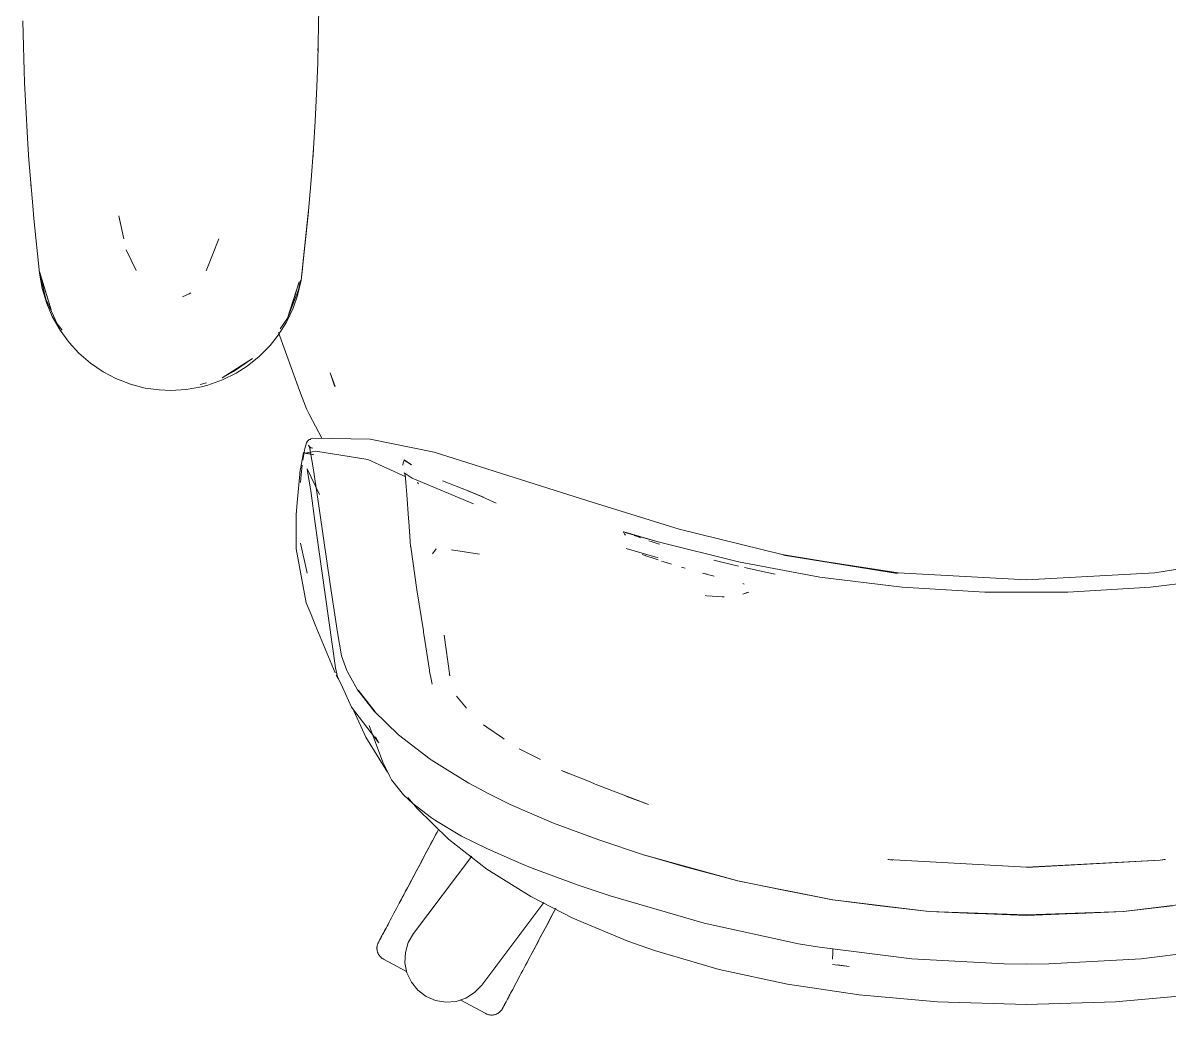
# Model space of a CAD drawing. Header units: millimetres. Extents: x 155927 to 295199, y -4084 to 97293.
# Drawn here: x 163304.2 to 163679.2, y 16138.1 to 16462.6 of the extents above; entities that cross this region are included whole.
import ezdxf

# ---------------------------------------------------------------- set-up
doc = ezdxf.new("R2010")
doc.units = ezdxf.units.MM
doc.header["$MEASUREMENT"] = 0
doc.layers.add('G-IMPT', color=8, linetype='CONTINUOUS', lineweight=9)
doc.layers.add('I-FURN', color=8, linetype='CONTINUOUS', lineweight=9)

msp = doc.modelspace()

# ---------------------------------------------------------------- linework, layer by layer
at = {"layer": 'G-IMPT'}
for p, q in [((163400.97, 16461.93), (163401.05, 16467.4)), ((163304.21, 16463.29), (163304.37, 16454.87)), ((163400.97, 16461.93), (163400.68, 16449.62)), ((163400.84, 16455.15), (163400.84, 16457.23)), ((163304.76, 16443.11), (163304.37, 16454.87)), ((163400.76, 16453.49), (163400.84, 16455.15)), ((163304.51, 16449.93), (163304.5, 16451.43)), ((163304.62, 16448), (163304.51, 16449.93)), ((163400.38, 16441.74), (163400.68, 16449.62)), ((163304.76, 16443.11), (163305.02, 16437.09)), ((163400.38, 16441.74), (163399.85, 16430.44)), ((163305.83, 16422.95), (163305.02, 16437.09)), ((163399.29, 16421.57), (163399.85, 16430.44)), ((163306.15, 16417.86), (163305.83, 16422.95)), ((163399.29, 16421.57), (163398.56, 16411.28)), ((163399.15, 16419.52), (163399.02, 16418.11)), ((163399.15, 16419.52), (163399.24, 16421.43)), ((163306.15, 16417.86), (163307.4, 16402.8)), ((163306.8, 16409.68), (163306.97, 16408)), ((163397.57, 16399.88), (163398.56, 16411.28)), ((163307.4, 16402.8), (163307.74, 16398.67)), ((163395.22, 16378.44), (163397.67, 16401.4)), ((163397.67, 16401.4), (163395.55, 16381.26)), ((163307.74, 16398.67), (163309.65, 16380.75)), ((163335.93, 16397.84), (163335.62, 16399.46)), ((163335.62, 16399.46), (163337.19, 16392.03)), ((163395.22, 16378.44), (163397.57, 16399.88)), ((163368.32, 16391.96), (163364.18, 16381.54)), ((163341.22, 16381.63), (163337.96, 16388.41)), ((163309.65, 16381.26), (163313.48, 16368.8)), ((163309.65, 16381.26), (163310.57, 16377.95)), ((163309.65, 16380.75), (163310.55, 16375.7)), ((163311.69, 16372.29), (163309.78, 16380.7)), ((163395.22, 16378.44), (163394.06, 16373.48)), ((163395, 16378.37), (163394.43, 16375.31)), ((163395.22, 16378.44), (163395.55, 16381.26)), ((163312.01, 16370.84), (163310.55, 16375.7)), ((163313.48, 16368.8), (163310.57, 16377.95)), ((163390.82, 16366.09), (163394.63, 16377.95)), ((163394.43, 16375.31), (163390.82, 16366.09)), ((163391.72, 16368.8), (163394.63, 16377.95)), ((163311.69, 16372.29), (163315.43, 16364.23)), ((163313.82, 16366.6), (163312.01, 16370.84)), ((163356.43, 16373), (163358.65, 16374.01)), ((163358.65, 16374.01), (163359.1, 16374.31)), ((163392.62, 16369.35), (163394.06, 16373.48)), ((163390.42, 16364.77), (163392.62, 16369.35)), ((163390.82, 16366.09), (163391.72, 16368.8)), ((163313.82, 16366.6), (163316.34, 16362.16)), ((163317.03, 16362.12), (163315.43, 16364.23)), ((163390.42, 16364.77), (163387.7, 16360.44)), ((163390.82, 16366.09), (163388.4, 16362.51)), ((163319.33, 16358.08), (163316.34, 16362.16)), ((163385.07, 16357.14), (163387.7, 16360.44)), ((163387.81, 16361.34), (163394.76, 16342.4)), ((163319.33, 16358.08), (163322.5, 16354.64)), ((163381.52, 16353.53), (163385.07, 16357.14)), ((163326.33, 16351.32), (163322.5, 16354.64)), ((163369.39, 16346.48), (163379.34, 16352.8)), ((163373.07, 16348.64), (163379.34, 16352.8)), ((163381.52, 16353.53), (163377.55, 16350.34)), ((163330.5, 16348.49), (163326.33, 16351.32)), ((163330.5, 16348.49), (163334.66, 16346.3)), ((163369.39, 16346.48), (163373.07, 16348.64)), ((163369.49, 16345.83), (163374, 16348.08)), ((163374, 16348.08), (163377.55, 16350.34)), ((163406.35, 16343.7), (163404.72, 16348.17)), ((163404.72, 16348.17), (163406.1, 16344.29)), ((163334.66, 16346.3), (163339.37, 16344.47)), ((163344.24, 16343.2), (163339.37, 16344.47)), ((163364.28, 16344.92), (163362.25, 16344.3)), ((163369.49, 16345.83), (163364.72, 16344.12)), ((163344.24, 16343.2), (163348.75, 16342.56)), ((163352.6, 16342.38), (163348.75, 16342.56)), ((163352.6, 16342.38), (163357.64, 16342.68)), ((163357.64, 16342.68), (163362.59, 16343.56)), ((163362.59, 16343.56), (163364.72, 16344.12)), ((163394.76, 16342.4), (163396.95, 16336.43)), ((163406.35, 16343.7), (163406.1, 16344.29)), ((163397.87, 16334.67), (163396.95, 16336.43)), ((163402.02, 16326.77), (163397.87, 16334.67)), ((163396.97, 16325.31), (163397.3, 16325.85)), ((163397.3, 16325.85), (163397.79, 16326.22)), ((163398.83, 16326.83), (163397.79, 16326.22)), ((163398.41, 16326.35), (163397.79, 16326.22)), ((163397.79, 16326.22), (163397.87, 16326.25)), ((163398.41, 16326.35), (163397.87, 16326.25)), ((163417.81, 16326.45), (163398.83, 16326.83)), ((163417.81, 16326.45), (163438.77, 16322.25)), ((163395.63, 16319.76), (163396.07, 16322.08)), ((163395.89, 16320.17), (163396.42, 16323.45)), ((163399.35, 16321.36), (163396.07, 16322.08)), ((163396.97, 16325.31), (163396.42, 16323.45)), ((163396.48, 16321.84), (163400.07, 16322.53)), ((163399.35, 16321.36), (163396.48, 16321.84)), ((163398.02, 16323.96), (163397.62, 16324.46)), ((163398.18, 16323.36), (163397.62, 16324.46)), ((163398.18, 16323.36), (163398.01, 16323.98)), ((163398.01, 16323.98), (163399.12, 16317.72)), ((163398.02, 16323.96), (163398.56, 16323.64)), ((163399.06, 16323.56), (163398.56, 16323.64)), ((163417.11, 16319.82), (163400.07, 16322.53)), ((163489.01, 16306.26), (163438.77, 16322.25)), ((163394.82, 16315.51), (163395.63, 16319.76)), ((163395.89, 16320.17), (163395.81, 16319.56)), ((163417.11, 16319.82), (163429.46, 16314.2)), ((163428.54, 16317.93), (163428.64, 16318.74)), ((163428.64, 16318.74), (163428.92, 16319.61)), ((163428.94, 16319.67), (163428.92, 16319.61)), ((163431.4, 16318.09), (163428.92, 16319.61)), ((163428.92, 16319.61), (163431.39, 16318.12)), ((163428.94, 16319.67), (163431.4, 16318.09)), ((163394.78, 16315.04), (163393.97, 16305.71)), ((163394.78, 16315.04), (163394.82, 16315.51)), ((163395.3, 16314.87), (163395.08, 16312.28)), ((163395.63, 16317.93), (163395.3, 16314.87)), ((163397.21, 16316.75), (163401.2, 16308.34)), ((163397.21, 16316.75), (163397.36, 16315.88)), ((163398.19, 16310.86), (163397.36, 16315.88)), ((163399.12, 16317.72), (163400.23, 16309.86)), ((163429.23, 16314.75), (163428.94, 16315.47)), ((163428.94, 16315.47), (163431.61, 16313.71)), ((163429.23, 16314.75), (163429.24, 16314.74)), ((163429.53, 16312.36), (163429.24, 16314.74)), ((163398.19, 16310.86), (163398.4, 16309.56)), ((163429.53, 16312.36), (163429.54, 16312.27)), ((163429.83, 16308.4), (163429.54, 16312.27)), ((163431.61, 16313.71), (163451.59, 16305.27)), ((163433.33, 16312.26), (163433.6, 16311.82)), ((163449.95, 16309.57), (163441.48, 16312.83)), ((163399.84, 16298.9), (163398.4, 16309.56)), ((163400.23, 16309.86), (163404.79, 16278.99)), ((163430.39, 16300.54), (163429.83, 16308.4)), ((163454.85, 16307.55), (163449.75, 16309.58)), ((163449.75, 16309.58), (163454.87, 16307.55)), ((163449.95, 16309.57), (163454.85, 16307.55)), ((163452.33, 16308.55), (163459.05, 16305.5)), ((163393.97, 16305.71), (163393.63, 16301.76)), ((163459.05, 16305.5), (163458.79, 16305.64)), ((163518.98, 16297.08), (163489.01, 16306.26)), ((163393.63, 16297.59), (163393.63, 16301.76)), ((163430.47, 16299.55), (163430.39, 16300.54)), ((163431.08, 16291.31), (163430.47, 16299.55)), ((163393.66, 16290.62), (163393.63, 16297.59)), ((163399.84, 16298.9), (163406.52, 16251.68)), ((163500.81, 16296.12), (163500.57, 16295.98)), ((163512.03, 16292.85), (163500.81, 16296.12)), ((163501.35, 16295.03), (163500.96, 16295.64)), ((163512.03, 16292.85), (163501.21, 16295.96)), ((163501.5, 16295.91), (163501.21, 16295.96)), ((163512.03, 16292.85), (163501.5, 16295.91)), ((163518.98, 16297.08), (163552.67, 16288.76)), ((163395.07, 16292.48), (163397.11, 16283.18)), ((163501.35, 16295.03), (163501.2, 16295.24)), ((163505.28, 16294.58), (163504.21, 16294.97)), ((163506.26, 16294.23), (163505.28, 16294.58)), ((163509.01, 16293.24), (163509.81, 16292.95)), ((163512.04, 16292.22), (163509.81, 16292.95)), ((163538.35, 16286.3), (163512.03, 16292.85)), ((163512.04, 16292.22), (163512.49, 16292.07)), ((163393.66, 16290.62), (163396.9, 16272.92)), ((163431.08, 16291.31), (163431.1, 16291.23)), ((163433.13, 16277.16), (163431.1, 16291.23)), ((163439.47, 16290.57), (163438.2, 16288.93)), ((163444.42, 16290.22), (163453.59, 16288.82)), ((163444.42, 16290.22), (163444.77, 16290.17)), ((163512.04, 16287.66), (163501.61, 16290.69)), ((163506.86, 16288.78), (163509.02, 16288.02)), ((163552.67, 16288.76), (163590.41, 16282.51)), ((163590.58, 16282.77), (163553.05, 16288.5)), ((163590.41, 16282.51), (163553.05, 16288.5)), ((163712.47, 16288.76), (163674.56, 16282.77)), ((163509.74, 16287.76), (163509.02, 16288.02)), ((163509.74, 16287.76), (163512.04, 16286.99)), ((163513.17, 16286.61), (163513.96, 16286.37)), ((163513.96, 16286.37), (163516.45, 16285.58)), ((163519.74, 16284.59), (163520.86, 16284.26)), ((163531.61, 16286.53), (163530.33, 16286.87)), ((163538.37, 16284.98), (163531.61, 16286.53)), ((163538.35, 16286.3), (163565.02, 16281.37)), ((163547.76, 16282.82), (163540.34, 16284.53)), ((163397.11, 16283.18), (163397.27, 16282.6)), ((163526.53, 16282.68), (163530.39, 16281.68)), ((163526.53, 16282.68), (163528.06, 16282.29)), ((163550.39, 16282.35), (163547.76, 16282.82)), ((163565.02, 16281.37), (163591.94, 16278.07)), ((163590.58, 16282.77), (163632.57, 16280.41)), ((163674.56, 16282.77), (163632.57, 16280.41)), ((163700.12, 16281.37), (163673.2, 16278.07)), ((163404.79, 16278.99), (163407.18, 16263.22)), ((163433.13, 16277.16), (163435.24, 16263.8)), ((163540.16, 16279.08), (163539.75, 16279.22)), ((163619.01, 16276.42), (163591.94, 16278.07)), ((163646.13, 16276.42), (163673.2, 16278.07)), ((163527.89, 16275.26), (163527.4, 16275.29)), ((163531.59, 16274.98), (163527.89, 16275.26)), ((163531.59, 16274.98), (163532.97, 16274.88)), ((163533.67, 16274.88), (163532.97, 16274.88)), ((163541.76, 16276.41), (163539.81, 16275.73)), ((163541.76, 16276.41), (163540.71, 16276.2)), ((163646.13, 16276.42), (163619.01, 16276.42)), ((163396.9, 16272.92), (163398.49, 16269.07)), ((163399.88, 16265.7), (163398.49, 16269.07)), ((163406.35, 16250.05), (163399.88, 16265.7)), ((163408.48, 16255.55), (163407.18, 16263.22)), ((163435.24, 16263.8), (163435.32, 16263.29)), ((163435.42, 16262.68), (163435.32, 16263.29)), ((163435.42, 16262.68), (163437.22, 16250.96)), ((163442.1, 16262.38), (163443.87, 16249.03)), ((163408.48, 16255.55), (163410.23, 16250.76)), ((163406.52, 16251.68), (163407.16, 16248.69)), ((163410.45, 16250.34), (163410.23, 16250.76)), ((163437.22, 16250.96), (163437.29, 16250.49)), ((163407.45, 16248.08), (163406.68, 16249.25)), ((163408.73, 16245.33), (163407.16, 16248.69)), ((163413.74, 16244.5), (163410.45, 16250.34)), ((163437.71, 16248.51), (163437.29, 16250.49)), ((163438.17, 16246.34), (163437.71, 16248.51)), ((163443.87, 16249.03), (163443.73, 16249.5)), ((163408.73, 16245.33), (163411.77, 16238.8)), ((163413.74, 16244.5), (163419.15, 16237.54)), ((163419.46, 16237.33), (163414.06, 16244.28)), ((163414.06, 16244.28), (163416.65, 16240.9)), ((163419.46, 16237.33), (163416.65, 16240.9)), ((163449.38, 16238.53), (163446.04, 16242.44)), ((163420.71, 16227.1), (163411.77, 16238.8)), ((163412.44, 16237.62), (163416.42, 16228.99)), ((163427.06, 16229.8), (163419.15, 16237.54)), ((163417.48, 16232.76), (163421.99, 16220.85)), ((163456.01, 16232.26), (163454.91, 16233.01)), ((163456.01, 16232.26), (163461.14, 16228.76)), ((163416.42, 16228.99), (163423.54, 16217.54)), ((163420.71, 16227.1), (163419.55, 16229.13)), ((163427.06, 16229.8), (163437.49, 16221.78)), ((163461.14, 16228.76), (163461.72, 16228.37)), ((163466.62, 16225.23), (163473.59, 16221.69)), ((163423.06, 16218.62), (163421.99, 16220.85)), ((163437.75, 16221.61), (163437.49, 16221.78)), ((163443.85, 16217.73), (163437.75, 16221.61)), ((163424.24, 16216.18), (163423.06, 16218.62)), ((163443.85, 16217.73), (163450.07, 16213.96)), ((163489.78, 16214.34), (163480.45, 16218.06)), ((163480.45, 16218.06), (163482.7, 16217.06)), ((163424.85, 16215.05), (163424.24, 16216.18)), ((163424.85, 16215.05), (163428.71, 16210.18)), ((163456.86, 16210.39), (163450.07, 16213.96)), ((163491.5, 16213.67), (163489.78, 16214.34)), ((163508.95, 16206.96), (163491.5, 16213.67)), ((163428.71, 16210.18), (163431.74, 16207.29)), ((163456.86, 16210.39), (163463.59, 16207.01)), ((163508.95, 16206.96), (163501.52, 16209.68)), ((163433.16, 16205.62), (163430.16, 16209.29)), ((163431.74, 16207.29), (163437.87, 16202.57)), ((163433.16, 16205.62), (163443.45, 16195.66)), ((163477.82, 16200.83), (163463.59, 16207.01)), ((163437.87, 16202.57), (163439.16, 16201.71)), ((163447.15, 16196.98), (163439.16, 16201.71)), ((163492.7, 16195.37), (163477.82, 16200.83)), ((163456.05, 16185.86), (163443.45, 16195.66)), ((163447.75, 16196.67), (163447.15, 16196.98)), ((163447.75, 16196.67), (163455.76, 16192.67)), ((163492.7, 16195.37), (163507.61, 16190.36)), ((163456.21, 16192.45), (163455.76, 16192.67)), ((163456.21, 16192.45), (163467.17, 16187.68)), ((163467.17, 16187.68), (163470.85, 16186.2)), ((163538.11, 16181.98), (163507.61, 16190.36)), ((163520.86, 16186.63), (163507.7, 16190.41)), ((163538.11, 16181.98), (163507.7, 16190.41)), ((163632.57, 16186.47), (163587.23, 16188.98)), ((163587.23, 16188.98), (163588.84, 16188.75)), ((163587.29, 16189.02), (163587.54, 16188.98)), ((163588.84, 16188.75), (163587.54, 16188.98)), ((163632.57, 16186.42), (163676.3, 16188.75)), ((163632.57, 16186.47), (163676.3, 16188.75)), ((163676.3, 16188.75), (163678.07, 16189.01)), ((163676.3, 16188.75), (163677.6, 16188.98)), ((163677.85, 16189.02), (163677.6, 16188.98)), ((163470.35, 16176.88), (163456.05, 16185.86)), ((163485.92, 16180.6), (163470.85, 16186.2)), ((163520.86, 16186.63), (163538.11, 16181.98)), ((163485.92, 16180.6), (163492.74, 16178.26)), ((163569.24, 16175.8), (163537.99, 16182.02)), ((163537.99, 16182.02), (163569.16, 16175.81)), ((163538.11, 16181.98), (163553.13, 16178.9)), ((163484.12, 16169.79), (163470.35, 16176.88)), ((163496.35, 16177.06), (163492.74, 16178.26)), ((163496.35, 16177.06), (163527.17, 16168.12)), ((163569.24, 16175.8), (163553.13, 16178.9)), ((163600.75, 16171.98), (163569.16, 16175.81)), ((163584.72, 16173.86), (163569.24, 16175.8)), ((163600.79, 16172.02), (163569.24, 16175.8)), ((163664.35, 16172.02), (163695.9, 16175.8)), ((163664.39, 16171.98), (163695.98, 16175.81)), ((163584.72, 16173.86), (163600.79, 16172.02)), ((163632.57, 16170.65), (163600.75, 16171.98)), ((163600.79, 16172.02), (163615.69, 16171.34)), ((163600.79, 16172.02), (163632.57, 16170.88)), ((163664.35, 16172.02), (163632.57, 16170.88)), ((163664.39, 16171.98), (163632.57, 16170.65)), ((163649.45, 16171.34), (163664.35, 16172.02)), ((163664.35, 16172.02), (163680.42, 16173.86)), ((163502.1, 16162.27), (163484.12, 16169.79)), ((163557.96, 16161.45), (163527.17, 16168.12)), ((163615.69, 16171.34), (163632.57, 16170.88)), ((163649.45, 16171.34), (163632.57, 16170.88)), ((163502.1, 16162.27), (163510.83, 16159.2)), ((163564.88, 16160.27), (163557.96, 16161.45)), ((163510.83, 16159.2), (163532.07, 16153.02)), ((163595.05, 16156.45), (163564.88, 16160.27)), ((163569.12, 16156.38), (163569.2, 16158.47)), ((163569.24, 16159.72), (163569.2, 16158.47)), ((163670.08, 16156.45), (163700.25, 16160.27)), ((163569.12, 16156.38), (163569.12, 16156.49)), ((163569.15, 16154.62), (163574.57, 16153.97)), ((163570.8, 16154.54), (163574.57, 16153.97)), ((163625.26, 16154.84), (163595.05, 16156.45)), ((163625.26, 16154.84), (163632.57, 16154.74)), ((163639.88, 16154.84), (163632.57, 16154.74)), ((163639.88, 16154.84), (163670.08, 16156.45)), ((163532.07, 16153.02), (163554.44, 16148.21)), ((163577.86, 16144.72), (163554.44, 16148.21)), ((163603.43, 16142.46), (163577.86, 16144.72)), ((163632.57, 16141.61), (163603.43, 16142.46)), ((163661.71, 16142.46), (163632.57, 16141.61)), ((163687.28, 16144.72), (163661.71, 16142.46))]:
    msp.add_line(p, q, dxfattribs=at)
at = {"layer": 'I-FURN'}
for p, q in [((163439.45, 16197.43), (163439.93, 16198.34)), ((163440.19, 16198.82), (163439.71, 16197.92)), ((163437.44, 16193.66), (163437.96, 16194.62)), ((163438.23, 16195.14), (163437.72, 16194.18)), ((163437.96, 16194.62), (163438.46, 16195.57)), ((163438.73, 16196.08), (163438.23, 16195.14)), ((163438.46, 16195.57), (163438.96, 16196.51)), ((163439.23, 16197.01), (163438.73, 16196.08)), ((163438.96, 16196.51), (163439.45, 16197.43)), ((163439.71, 16197.92), (163439.23, 16197.01)), ((163435.35, 16189.71), (163435.88, 16190.71)), ((163436.16, 16191.24), (163435.63, 16190.25)), ((163435.88, 16190.71), (163436.4, 16191.7)), ((163436.69, 16192.23), (163436.16, 16191.24)), ((163436.4, 16191.7), (163436.93, 16192.68)), ((163437.21, 16193.21), (163436.69, 16192.23)), ((163436.93, 16192.68), (163437.44, 16193.66)), ((163437.72, 16194.18), (163437.21, 16193.21)), ((163431.97, 16164.73), (163451.05, 16190.04)), ((163434.03, 16187.24), (163433.5, 16186.24)), ((163433.74, 16186.7), (163434.28, 16187.71)), ((163434.57, 16188.25), (163434.03, 16187.24)), ((163434.28, 16187.71), (163434.81, 16188.71)), ((163435.1, 16189.25), (163434.57, 16188.25)), ((163434.81, 16188.71), (163435.35, 16189.71)), ((163435.63, 16190.25), (163435.1, 16189.25)), ((163431.9, 16183.24), (163431.38, 16182.24)), ((163431.62, 16182.7), (163432.15, 16183.69)), ((163432.43, 16184.23), (163431.9, 16183.24)), ((163432.15, 16183.69), (163432.68, 16184.69)), ((163432.96, 16185.23), (163432.43, 16184.23)), ((163432.68, 16184.69), (163433.21, 16185.7)), ((163433.5, 16186.24), (163432.96, 16185.23)), ((163433.21, 16185.7), (163433.74, 16186.7)), ((163429.82, 16179.32), (163429.32, 16178.37)), ((163429.55, 16178.81), (163430.06, 16179.76)), ((163430.33, 16180.29), (163429.82, 16179.32)), ((163430.06, 16179.76), (163430.57, 16180.73)), ((163430.85, 16181.26), (163430.33, 16180.29)), ((163430.57, 16180.73), (163431.09, 16181.71)), ((163431.38, 16182.24), (163430.85, 16181.26)), ((163431.09, 16181.71), (163431.62, 16182.7)), ((163427.85, 16175.61), (163427.37, 16174.72)), ((163427.59, 16175.12), (163428.07, 16176.02)), ((163428.33, 16176.51), (163427.85, 16175.61)), ((163428.07, 16176.02), (163428.55, 16176.93)), ((163428.82, 16177.43), (163428.33, 16176.51)), ((163428.55, 16176.93), (163429.05, 16177.86)), ((163429.32, 16178.37), (163428.82, 16177.43)), ((163429.05, 16177.86), (163429.55, 16178.81)), ((163426.02, 16172.18), (163425.6, 16171.38)), ((163426.46, 16173), (163426.02, 16172.18)), ((163426.22, 16172.56), (163426.67, 16173.39)), ((163426.91, 16173.85), (163426.46, 16173)), ((163426.67, 16173.39), (163427.12, 16174.25)), ((163427.37, 16174.72), (163426.91, 16173.85)), ((163427.12, 16174.25), (163427.59, 16175.12)), ((163474.71, 16174.95), (163454.32, 16147.89)), ((163477.54, 16171.09), (163478.06, 16172.06)), ((163478.34, 16172.58), (163477.82, 16171.61)), ((163478.06, 16172.06), (163478.57, 16173.03)), ((163424.03, 16168.44), (163423.68, 16167.77)), ((163424.4, 16169.13), (163424.03, 16168.44)), ((163424.79, 16169.85), (163424.4, 16169.13)), ((163425.18, 16170.6), (163424.79, 16169.85)), ((163425.6, 16171.38), (163425.18, 16170.6)), ((163475.43, 16167.11), (163475.96, 16168.12)), ((163476.25, 16168.65), (163475.72, 16167.66)), ((163475.96, 16168.12), (163476.49, 16169.11)), ((163476.78, 16169.65), (163476.25, 16168.65)), ((163476.49, 16169.11), (163477.02, 16170.1)), ((163477.3, 16170.64), (163476.78, 16169.65)), ((163477.02, 16170.1), (163477.54, 16171.09)), ((163477.82, 16171.61), (163477.3, 16170.64)), ((163421.92, 16164.47), (163421.69, 16164.04)), ((163421.8, 16164.23), (163422.03, 16164.68)), ((163422.17, 16164.93), (163421.92, 16164.47)), ((163422.03, 16164.68), (163422.29, 16165.16)), ((163422.44, 16165.43), (163422.17, 16164.93)), ((163422.29, 16165.16), (163422.56, 16165.67)), ((163422.72, 16165.97), (163422.44, 16165.43)), ((163422.56, 16165.67), (163422.86, 16166.23)), ((163423.02, 16166.54), (163422.72, 16165.97)), ((163422.86, 16166.23), (163423.17, 16166.81)), ((163423.34, 16167.14), (163423.02, 16166.54)), ((163423.68, 16167.77), (163423.34, 16167.14)), ((163430.28, 16161.81), (163431.97, 16164.73)), ((163474.11, 16164.64), (163473.58, 16163.64)), ((163473.83, 16164.1), (163474.36, 16165.11)), ((163474.65, 16165.65), (163474.11, 16164.64)), ((163474.36, 16165.11), (163474.89, 16166.11)), ((163475.18, 16166.65), (163474.65, 16165.65)), ((163474.89, 16166.11), (163475.43, 16167.11)), ((163475.72, 16167.66), (163475.18, 16166.65)), ((163420.08, 16160.42), (163420.1, 16160.58)), ((163420.1, 16160.58), (163420.13, 16160.74)), ((163420.13, 16160.74), (163420.17, 16160.89)), ((163420.17, 16160.89), (163420.21, 16161.05)), ((163420.21, 16161.05), (163420.25, 16161.2)), ((163420.25, 16161.2), (163420.31, 16161.35)), ((163420.31, 16161.35), (163420.37, 16161.5)), ((163420.37, 16161.5), (163420.43, 16161.65)), ((163420.43, 16161.65), (163420.5, 16161.8)), ((163420.5, 16161.8), (163420.52, 16161.83)), ((163420.52, 16161.83), (163420.53, 16161.85)), ((163420.53, 16161.84), (163420.52, 16161.83)), ((163420.53, 16161.85), (163420.57, 16161.92)), ((163420.55, 16161.88), (163420.53, 16161.84)), ((163420.59, 16161.96), (163420.55, 16161.88)), ((163420.57, 16161.92), (163420.62, 16162.02)), ((163420.66, 16162.09), (163420.59, 16161.96)), ((163420.62, 16162.02), (163420.69, 16162.16)), ((163420.74, 16162.25), (163420.66, 16162.09)), ((163420.69, 16162.16), (163420.79, 16162.34)), ((163420.85, 16162.45), (163420.74, 16162.25)), ((163420.79, 16162.34), (163420.91, 16162.56)), ((163420.98, 16162.69), (163420.85, 16162.45)), ((163420.91, 16162.56), (163421.04, 16162.81)), ((163421.13, 16162.97), (163420.98, 16162.69)), ((163421.04, 16162.81), (163421.2, 16163.11)), ((163421.3, 16163.29), (163421.13, 16162.97)), ((163421.2, 16163.11), (163421.38, 16163.45)), ((163421.48, 16163.64), (163421.3, 16163.29)), ((163421.38, 16163.45), (163421.58, 16163.82)), ((163421.69, 16164.04), (163421.48, 16163.64)), ((163421.58, 16163.82), (163421.8, 16164.23)), ((163429.34, 16158.57), (163430.28, 16161.81)), ((163471.99, 16160.65), (163471.47, 16159.67)), ((163471.71, 16160.12), (163472.23, 16161.1)), ((163472.52, 16161.64), (163471.99, 16160.65)), ((163472.23, 16161.1), (163472.76, 16162.1)), ((163473.05, 16162.64), (163472.52, 16161.64)), ((163472.76, 16162.1), (163473.29, 16163.1)), ((163473.58, 16163.64), (163473.05, 16162.64)), ((163473.29, 16163.1), (163473.83, 16164.1)), ((163420.05, 16160.1), (163420.06, 16160.26)), ((163420.05, 16159.93), (163420.05, 16160.1)), ((163420.06, 16159.77), (163420.05, 16159.93)), ((163420.06, 16160.26), (163420.08, 16160.42)), ((163420.07, 16159.61), (163420.06, 16159.77)), ((163420.08, 16159.45), (163420.07, 16159.61)), ((163420.1, 16159.29), (163420.08, 16159.45)), ((163420.13, 16159.13), (163420.1, 16159.29)), ((163420.17, 16158.98), (163420.13, 16159.13)), ((163420.21, 16158.82), (163420.17, 16158.98)), ((163420.26, 16158.67), (163420.21, 16158.82)), ((163420.31, 16158.52), (163420.26, 16158.67)), ((163420.37, 16158.37), (163420.31, 16158.52)), ((163420.44, 16158.22), (163420.37, 16158.37)), ((163420.51, 16158.07), (163420.44, 16158.22)), ((163420.59, 16157.93), (163420.51, 16158.07)), ((163420.67, 16157.79), (163420.59, 16157.93)), ((163420.76, 16157.66), (163420.67, 16157.79)), ((163420.85, 16157.53), (163420.76, 16157.66)), ((163420.95, 16157.4), (163420.85, 16157.53)), ((163421.06, 16157.28), (163420.95, 16157.4)), ((163421.17, 16157.16), (163421.06, 16157.28)), ((163421.28, 16157.05), (163421.17, 16157.16)), ((163421.4, 16156.94), (163421.28, 16157.05)), ((163421.52, 16156.83), (163421.4, 16156.94)), ((163421.65, 16156.73), (163421.52, 16156.83)), ((163429.19, 16155.2), (163429.34, 16158.57)), ((163469.66, 16156.27), (163470.16, 16157.21)), ((163470.44, 16157.73), (163469.93, 16156.78)), ((163470.16, 16157.21), (163470.67, 16158.17)), ((163470.95, 16158.69), (163470.44, 16157.73)), ((163470.67, 16158.17), (163471.19, 16159.14)), ((163471.47, 16159.67), (163470.95, 16158.69)), ((163471.19, 16159.14), (163471.71, 16160.12)), ((163421.78, 16156.64), (163421.65, 16156.73)), ((163421.91, 16156.55), (163421.78, 16156.64)), ((163422.05, 16156.46), (163421.91, 16156.55)), ((163422.19, 16156.38), (163422.05, 16156.46)), ((163422.19, 16156.38), (163429.77, 16152.35)), ((163429.87, 16151.89), (163429.19, 16155.2)), ((163467.74, 16152.65), (163468.2, 16153.53)), ((163468.2, 16153.53), (163468.68, 16154.42)), ((163468.94, 16154.92), (163468.46, 16154.01)), ((163468.68, 16154.42), (163469.17, 16155.34)), ((163469.43, 16155.84), (163468.94, 16154.92)), ((163469.17, 16155.34), (163469.66, 16156.27)), ((163469.93, 16156.78), (163469.43, 16155.84)), ((163431.31, 16148.85), (163429.87, 16151.89)), ((163465.58, 16148.6), (163465.99, 16149.36)), ((163465.99, 16149.36), (163466.41, 16150.15)), ((163466.41, 16150.15), (163466.84, 16150.96)), ((163466.84, 16150.96), (163467.28, 16151.79)), ((163467.28, 16151.79), (163467.74, 16152.65)), ((163433.44, 16146.23), (163431.31, 16148.85)), ((163436.13, 16144.2), (163433.44, 16146.23)), ((163454.32, 16147.89), (163451.98, 16145.46)), ((163463.78, 16145.21), (163464.11, 16145.83)), ((163464.11, 16145.83), (163464.46, 16146.48)), ((163464.46, 16146.48), (163464.82, 16147.16)), ((163464.82, 16147.16), (163465.19, 16147.86)), ((163465.19, 16147.86), (163465.58, 16148.6)), ((163439.23, 16142.87), (163436.13, 16144.2)), ((163442.56, 16142.33), (163439.23, 16142.87)), ((163445.92, 16142.59), (163442.56, 16142.33)), ((163449.13, 16143.66), (163445.92, 16142.59)), ((163447.28, 16143.04), (163455.69, 16138.57)), ((163451.98, 16145.46), (163449.13, 16143.66)), ((163461.82, 16141.52), (163462, 16141.85)), ((163462.1, 16142.05), (163461.91, 16141.69)), ((163462, 16141.85), (163462.19, 16142.22)), ((163462.31, 16142.44), (163462.1, 16142.05)), ((163462.19, 16142.22), (163462.41, 16142.63)), ((163462.54, 16142.87), (163462.31, 16142.44)), ((163462.41, 16142.63), (163462.65, 16143.08)), ((163462.79, 16143.34), (163462.54, 16142.87)), ((163462.65, 16143.08), (163462.91, 16143.56)), ((163463.05, 16143.84), (163462.79, 16143.34)), ((163462.91, 16143.56), (163463.18, 16144.08)), ((163463.34, 16144.37), (163463.05, 16143.84)), ((163463.18, 16144.08), (163463.47, 16144.63)), ((163463.64, 16144.94), (163463.34, 16144.37)), ((163463.47, 16144.63), (163463.78, 16145.21)), ((163455.73, 16138.55), (163455.69, 16138.57)), ((163455.87, 16138.48), (163455.73, 16138.55)), ((163456.02, 16138.42), (163455.87, 16138.48)), ((163456.17, 16138.36), (163456.02, 16138.42)), ((163456.32, 16138.3), (163456.17, 16138.36)), ((163456.47, 16138.26), (163456.32, 16138.3)), ((163456.63, 16138.21), (163456.47, 16138.26)), ((163456.79, 16138.18), (163456.63, 16138.21)), ((163456.95, 16138.15), (163456.79, 16138.18)), ((163457.11, 16138.13), (163456.95, 16138.15)), ((163457.27, 16138.11), (163457.11, 16138.13)), ((163457.43, 16138.1), (163457.27, 16138.11)), ((163457.59, 16138.1), (163457.43, 16138.1)), ((163457.75, 16138.1), (163457.59, 16138.1)), ((163457.91, 16138.11), (163457.75, 16138.1)), ((163458.07, 16138.13), (163457.91, 16138.11)), ((163458.23, 16138.15), (163458.07, 16138.13)), ((163458.39, 16138.18), (163458.23, 16138.15)), ((163458.55, 16138.22), (163458.39, 16138.18)), ((163458.7, 16138.26), (163458.55, 16138.22)), ((163458.86, 16138.31), (163458.7, 16138.26)), ((163459.01, 16138.36), (163458.86, 16138.31)), ((163459.16, 16138.42), (163459.01, 16138.36)), ((163459.3, 16138.49), (163459.16, 16138.42)), ((163459.45, 16138.56), (163459.3, 16138.49)), ((163459.59, 16138.64), (163459.45, 16138.56)), ((163459.73, 16138.72), (163459.59, 16138.64)), ((163459.86, 16138.81), (163459.73, 16138.72)), ((163459.99, 16138.9), (163459.86, 16138.81)), ((163460.12, 16139), (163459.99, 16138.9)), ((163460.24, 16139.11), (163460.12, 16139)), ((163460.36, 16139.22), (163460.24, 16139.11)), ((163460.48, 16139.33), (163460.36, 16139.22)), ((163460.59, 16139.45), (163460.48, 16139.33)), ((163460.69, 16139.57), (163460.59, 16139.45)), ((163460.79, 16139.7), (163460.69, 16139.57)), ((163460.89, 16139.83), (163460.79, 16139.7)), ((163460.98, 16139.96), (163460.89, 16139.83)), ((163461.06, 16140.1), (163460.98, 16139.96)), ((163461.14, 16140.24), (163461.06, 16140.1)), ((163461.16, 16140.29), (163461.14, 16140.25)), ((163461.14, 16140.24), (163461.15, 16140.26)), ((163461.14, 16140.25), (163461.14, 16140.24)), ((163461.15, 16140.26), (163461.18, 16140.32)), ((163461.21, 16140.37), (163461.16, 16140.29)), ((163461.18, 16140.32), (163461.23, 16140.42)), ((163461.27, 16140.49), (163461.21, 16140.37)), ((163461.23, 16140.42), (163461.31, 16140.56)), ((163461.36, 16140.65), (163461.27, 16140.49)), ((163461.31, 16140.56), (163461.41, 16140.74)), ((163461.47, 16140.85), (163461.36, 16140.65)), ((163461.41, 16140.74), (163461.52, 16140.96)), ((163461.59, 16141.09), (163461.47, 16140.85)), ((163461.52, 16140.96), (163461.66, 16141.22)), ((163461.74, 16141.37), (163461.59, 16141.09)), ((163461.66, 16141.22), (163461.82, 16141.52)), ((163461.91, 16141.69), (163461.74, 16141.37))]:
    msp.add_line(p, q, dxfattribs=at)

doc.saveas('drawing.dxf')
